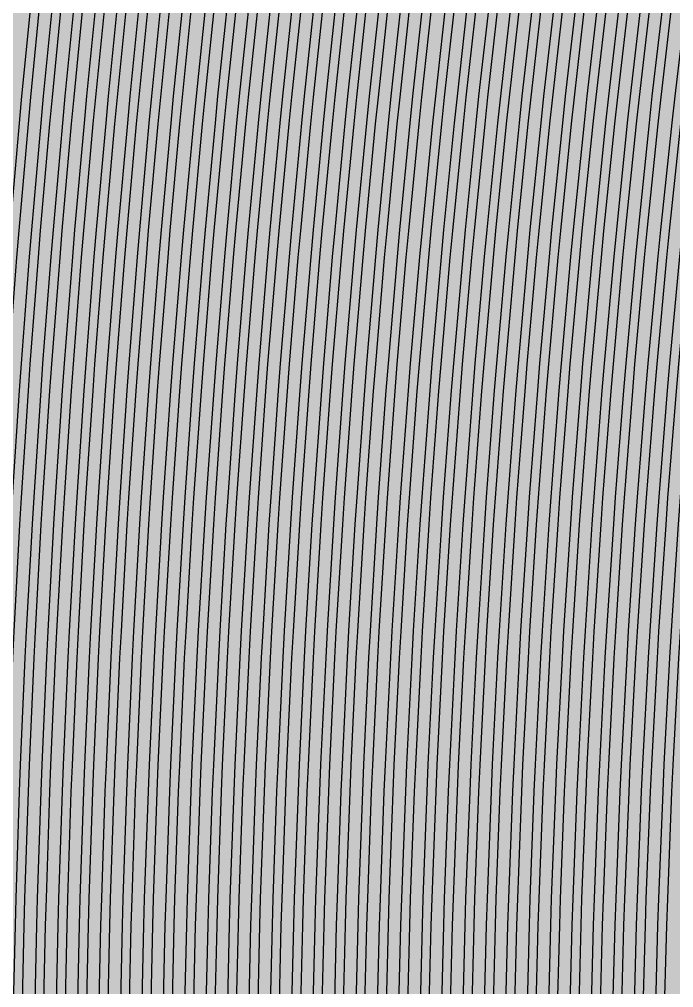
# Model space of a CAD drawing. Header units: metres. Extents: x -7240 to 10960, y -29667 to 1823.
# Drawn here: x 2783.8 to 2936.8, y -17631.3 to -17405 of the extents above; entities that cross this region are included whole.
import ezdxf

# ---------------------------------------------------------------- set-up
doc = ezdxf.new("R2010")
doc.units = ezdxf.units.M
doc.layers.add('Metal1', color=4, linetype='CONTINUOUS')
doc.layers.add('Polyimide', color=7, linetype='CONTINUOUS')

msp = doc.modelspace()

# ---------------------------------------------------------------- hatches: boundary and pattern name
at = {"layer": 'Polyimide'}
msp.add_hatch(color=7, dxfattribs=at).paths.add_polyline_path([(4088.45, -11806.89), (4098.72, -11851.21), (4115.58, -11893.47), (4138.63, -11932.7), (4167.35, -11967.99), (4201.08, -11998.53), (4239.03, -12023.62), (4280.35, -12042.68), (4349.18, -12073.73), (4413.2, -12113.76), (4471.26, -12162.04), (4522.3, -12217.69), (4565.39, -12279.7), (4599.74, -12346.94), (4624.73, -12418.19), (4639.91, -12492.16), (4645, -12567.5), (4639.91, -12642.84), (4624.73, -12716.8), (4599.74, -12788.06), (4565.39, -12855.3), (4522.3, -12917.31), (4471.26, -12972.96), (4413.2, -13021.24), (4349.18, -13061.27), (4280.35, -13092.32), (4239.03, -13111.38), (4201.08, -13136.47), (4167.35, -13167.01), (4138.63, -13202.3), (4115.58, -13241.52), (4098.72, -13283.78), (4088.45, -13328.11), (4085, -13373.48), (4085, -13567.5), (4099.45, -13861.55), (4142.64, -14152.77), (4214.18, -14438.35), (4313.36, -14715.55), (4439.24, -14981.69), (4590.59, -15234.21), (4765.97, -15470.68), (4963.68, -15688.82), (5181.82, -15886.53), (5418.29, -16061.91), (5670.81, -16213.26), (5936.95, -16339.14), (6214.15, -16438.32), (6499.73, -16509.85), (6790.95, -16553.05), (7085, -16567.5), (9960.38, -16567.5), (10038.79, -16571.35), (10116.45, -16582.87), (10192.6, -16601.95), (10266.52, -16628.4), (10337.49, -16661.96), (10404.83, -16702.32), (10467.89, -16749.09), (10526.06, -16801.81), (10578.78, -16859.98), (10625.55, -16923.04), (10665.91, -16990.38), (10699.48, -17061.35), (10725.93, -17135.27), (10745, -17211.43), (10756.52, -17289.08), (10760.38, -17367.5), (10760.38, -21957.3), (10721.61, -22012.91), (10685.97, -22070.59), (10653.58, -22130.14), (10624.53, -22191.39), (10598.92, -22254.16), (10576.82, -22318.25), (10558.3, -22383.46), (10543.41, -22449.6), (10532.21, -22516.46), (10524.72, -22583.84), (10520.97, -22651.53), (10520.97, -22719.32), (10524.72, -22787.01), (10532.21, -22854.38), (10543.41, -22921.24), (10558.3, -22987.38), (10576.82, -23052.6), (10598.92, -23116.68), (10624.53, -23179.45), (10653.58, -23240.71), (10685.97, -23300.26), (10721.61, -23357.93), (10760.38, -23413.54), (10760.38, -28667.5), (10756.52, -28745.91), (10745, -28823.57), (10725.93, -28899.73), (10699.48, -28973.65), (10665.91, -29044.62), (10625.55, -29111.96), (10578.78, -29175.01), (10526.06, -29233.19), (10467.89, -29285.91), (10404.83, -29332.68), (10337.49, -29373.04), (10266.52, -29406.6), (10192.6, -29433.05), (10116.45, -29452.13), (10038.79, -29463.65), (9960.38, -29467.5), (-6239.63, -29467.5), (-6318.04, -29463.65), (-6395.7, -29452.13), (-6471.85, -29433.05), (-6545.77, -29406.6), (-6616.74, -29373.04), (-6684.08, -29332.68), (-6747.14, -29285.91), (-6805.31, -29233.19), (-6858.03, -29175.01), (-6904.8, -29111.96), (-6945.16, -29044.62), (-6978.73, -28973.65), (-7005.18, -28899.73), (-7024.25, -28823.57), (-7035.77, -28745.91), (-7039.63, -28667.5), (-7039.63, -23426.32), (-6999.36, -23370.07), (-6962.33, -23311.63), (-6928.66, -23251.2), (-6898.45, -23188.96), (-6871.81, -23125.12), (-6848.81, -23059.88), (-6829.53, -22993.44), (-6814.04, -22926.02), (-6802.37, -22857.83), (-6794.57, -22789.09), (-6790.67, -22720.02), (-6790.67, -22650.84), (-6794.57, -22581.77), (-6802.37, -22513.03), (-6814.04, -22444.84), (-6829.53, -22377.42), (-6848.81, -22310.98), (-6871.81, -22245.74), (-6898.45, -22181.89), (-6928.66, -22119.66), (-6962.33, -22059.22), (-6999.36, -22000.79), (-7039.63, -21944.54), (-7039.63, -17367.5), (-7035.77, -17289.08), (-7024.25, -17211.43), (-7005.18, -17135.27), (-6978.73, -17061.35), (-6945.16, -16990.38), (-6904.8, -16923.04), (-6858.03, -16859.98), (-6805.31, -16801.81), (-6747.14, -16749.09), (-6684.08, -16702.32), (-6616.74, -16661.96), (-6545.77, -16628.4), (-6471.85, -16601.95), (-6395.7, -16582.87), (-6318.04, -16571.35), (-6239.63, -16567.5), (-3334, -16567.5), (-3039.95, -16553.05), (-2748.73, -16509.85), (-2463.15, -16438.32), (-2185.95, -16339.14), (-1919.81, -16213.26), (-1667.29, -16061.91), (-1430.82, -15886.53), (-1212.68, -15688.82), (-1014.97, -15470.68), (-839.59, -15234.21), (-688.24, -14981.69), (-562.36, -14715.55), (-463.18, -14438.35), (-391.64, -14152.77), (-348.45, -13861.55), (-334, -13567.5), (-334, -13373.48), (-337.45, -13328.11), (-347.72, -13283.78), (-364.58, -13241.52), (-387.63, -13202.3), (-416.35, -13167.01), (-450.08, -13136.47), (-488.03, -13111.38), (-529.35, -13092.32), (-529.35, -13092.32), (-598.18, -13061.27), (-662.2, -13021.24), (-720.26, -12972.96), (-771.3, -12917.31), (-814.39, -12855.3), (-848.74, -12788.06), (-873.73, -12716.8), (-888.91, -12642.84), (-894, -12567.5), (-888.91, -12492.16), (-873.73, -12418.19), (-848.74, -12346.94), (-814.39, -12279.7), (-771.3, -12217.69), (-720.26, -12162.04), (-662.2, -12113.76), (-598.18, -12073.73), (-529.35, -12042.68), (-488.03, -12023.62), (-450.08, -11998.53), (-416.35, -11967.99), (-387.63, -11932.7), (-364.58, -11893.47), (-347.72, -11851.21), (-337.45, -11806.89), (-334, -11761.52), (-334, -11074.31), (-337.45, -11028.94), (-347.72, -10984.62), (-364.58, -10942.36), (-387.63, -10903.13), (-416.35, -10867.84), (-450.08, -10837.3), (-488.03, -10812.21), (-529.35, -10793.16), (-529.35, -10793.16), (-598.18, -10762.1), (-662.2, -10722.07), (-720.26, -10673.8), (-771.3, -10618.15), (-814.39, -10556.13), (-848.74, -10488.89), (-873.73, -10417.64), (-888.91, -10343.67), (-894, -10268.33), (-888.91, -10192.99), (-873.73, -10119.03), (-848.74, -10047.77), (-814.39, -9980.53), (-771.3, -9918.52), (-720.26, -9862.87), (-662.2, -9814.59), (-598.18, -9774.56), (-529.35, -9743.51), (-488.03, -9724.45), (-450.08, -9699.36), (-416.35, -9668.82), (-387.63, -9633.53), (-364.58, -9594.31), (-347.72, -9552.05), (-337.45, -9507.72), (-334, -9462.35), (-334, -8775.14), (-337.45, -8729.78), (-347.72, -8685.45), (-364.58, -8643.19), (-387.63, -8603.96), (-416.35, -8568.68), (-450.08, -8538.14), (-488.03, -8513.05), (-529.35, -8493.99), (-529.35, -8493.99), (-598.18, -8462.94), (-662.2, -8422.91), (-720.26, -8374.63), (-771.3, -8318.98), (-814.39, -8256.97), (-848.74, -8189.73), (-873.73, -8118.47), (-888.91, -8044.5), (-894, -7969.17), (-888.91, -7893.83), (-873.73, -7819.86), (-848.74, -7748.61), (-814.39, -7681.36), (-771.3, -7619.35), (-720.26, -7563.7), (-662.2, -7515.42), (-598.18, -7475.4), (-529.35, -7444.34), (-529.35, -7444.34), (-488.03, -7425.28), (-450.08, -7400.2), (-416.35, -7369.66), (-387.63, -7334.37), (-364.58, -7295.14), (-347.72, -7252.88), (-337.45, -7208.56), (-334, -7163.19), (-334, -6475.98), (-337.45, -6430.61), (-347.72, -6386.29), (-364.58, -6344.02), (-387.63, -6304.8), (-416.35, -6269.51), (-450.08, -6238.97), (-488.03, -6213.88), (-529.35, -6194.82), (-529.35, -6194.82), (-598.18, -6163.77), (-662.2, -6123.74), (-720.26, -6075.46), (-771.3, -6019.81), (-814.39, -5957.8), (-848.74, -5890.56), (-873.73, -5819.31), (-888.91, -5745.34), (-894, -5670), (-888.91, -5594.66), (-873.73, -5520.69), (-848.74, -5449.44), (-814.39, -5382.2), (-771.3, -5320.19), (-720.26, -5264.54), (-662.2, -5216.26), (-598.18, -5176.23), (-529.35, -5145.18), (-529.35, -5145.18), (-488.03, -5126.12), (-450.08, -5101.03), (-416.35, -5070.49), (-387.63, -5035.2), (-364.58, -4995.98), (-347.72, -4953.71), (-337.45, -4909.39), (-334, -4864.02), (-334, 380), (-334, 1522.5), (-289, 1522.5), (-288.78, 1515.63), (-288.1, 1508.79), (-286.98, 1502.02), (-285.42, 1495.32), (-283.43, 1488.75), (-281.01, 1482.32), (-278.17, 1476.06), (-274.93, 1470), (-271.3, 1464.17), (-267.3, 1458.58), (-262.94, 1453.27), (-258.25, 1448.25), (-253.23, 1443.56), (-247.92, 1439.2), (-242.33, 1435.2), (-236.5, 1431.57), (-230.44, 1428.33), (-224.18, 1425.49), (-217.75, 1423.07), (-211.18, 1421.08), (-204.48, 1419.52), (-197.71, 1418.4), (-190.87, 1417.72), (-184, 1417.5), (-177.13, 1417.72), (-170.29, 1418.4), (-163.52, 1419.52), (-156.82, 1421.08), (-150.25, 1423.07), (-143.82, 1425.49), (-137.56, 1428.33), (-131.5, 1431.57), (-125.67, 1435.2), (-120.08, 1439.2), (-114.77, 1443.56), (-109.75, 1448.25), (-105.06, 1453.27), (-100.7, 1458.58), (-96.7, 1464.17), (-93.07, 1470), (-89.83, 1476.06), (-86.99, 1482.32), (-84.57, 1488.75), (-82.58, 1495.32), (-81.02, 1502.02), (-79.9, 1508.79), (-79.22, 1515.63), (-79, 1522.5), (1786, 1522.5), (3835, 1522.5), (3835.21, 1529.04), (3835.86, 1535.55), (3836.92, 1542.01), (3838.41, 1548.38), (3840.31, 1554.64), (3842.61, 1560.77), (3845.31, 1566.73), (3848.4, 1572.5), (3851.85, 1578.06), (3855.66, 1583.38), (3859.82, 1588.43), (3864.29, 1593.21), (3869.07, 1597.68), (3874.12, 1601.84), (3879.44, 1605.65), (3885, 1609.1), (3890.77, 1612.19), (3896.73, 1614.89), (3902.86, 1617.19), (3909.12, 1619.09), (3915.49, 1620.58), (3921.95, 1621.64), (3928.46, 1622.29), (3935, 1622.5), (3941.54, 1622.29), (3948.05, 1621.64), (3954.51, 1620.58), (3960.88, 1619.09), (3967.14, 1617.19), (3973.27, 1614.89), (3979.23, 1612.19), (3985, 1609.1), (3990.56, 1605.65), (3995.88, 1601.84), (4000.93, 1597.68), (4005.71, 1593.21), (4010.18, 1588.43), (4014.34, 1583.38), (4018.15, 1578.06), (4021.6, 1572.5), (4024.69, 1566.73), (4027.39, 1560.77), (4029.69, 1554.64), (4031.59, 1548.38), (4033.08, 1542.01), (4034.14, 1535.55), (4034.79, 1529.04), (4035, 1522.5), (4085, 1522.5), (4085, 380), (4085, 330), (4085, -4864.02), (4088.45, -4909.39), (4098.72, -4953.71), (4115.58, -4995.98), (4138.63, -5035.2), (4167.35, -5070.49), (4201.08, -5101.03), (4239.03, -5126.12), (4280.35, -5145.18), (4280.35, -5145.18), (4349.18, -5176.23), (4413.2, -5216.26), (4471.26, -5264.54), (4522.3, -5320.19), (4565.39, -5382.2), (4599.74, -5449.44), (4624.73, -5520.69), (4639.91, -5594.66), (4645, -5670), (4639.91, -5745.34), (4624.73, -5819.31), (4599.74, -5890.56), (4565.39, -5957.8), (4522.3, -6019.81), (4471.26, -6075.46), (4413.2, -6123.74), (4349.18, -6163.77), (4280.35, -6194.82), (4239.03, -6213.88), (4201.08, -6238.97), (4167.35, -6269.51), (4138.63, -6304.8), (4115.58, -6344.02), (4098.72, -6386.29), (4088.45, -6430.61), (4085, -6475.98), (4085, -11761.52), (4088.45, -11806.89)])

# ---------------------------------------------------------------- linework, layer by layer
at = {"layer": 'Metal1'}
for points in [[(2771.88, -18191.69), (2771.88, -17704.18), (2771.94, -17679.19), (2771.98, -17672.93), (2772.25, -17647.94), (2772.35, -17641.68), (2772.89, -17616.69), (2773.06, -17610.43), (2773.87, -17585.44), (2774.11, -17579.18), (2775.19, -17554.19), (2775.49, -17547.93), (2776.85, -17522.94), (2777.22, -17516.68), (2778.84, -17491.69), (2779.29, -17485.42), (2781.18, -17460.44), (2781.69, -17454.17), (2783.86, -17429.19), (2784.44, -17422.92), (2786.89, -17397.94)], [(2788.88, -17398.14), (2786.43, -17423.11), (2785.86, -17429.36), (2783.69, -17454.34), (2783.18, -17460.59), (2781.28, -17485.57), (2780.84, -17491.82), (2779.22, -17516.8), (2778.84, -17523.05), (2777.49, -17548.03), (2777.19, -17554.28), (2776.1, -17579.26), (2775.87, -17585.51), (2775.06, -17610.49), (2774.89, -17616.74), (2774.35, -17641.72), (2774.25, -17647.96), (2773.98, -17672.95), (2773.94, -17679.19), (2773.88, -17704.18), (2773.88, -18191.69)], [(2776.88, -18191.69), (2776.88, -17704.18), (2776.94, -17679.19), (2776.98, -17672.93), (2777.25, -17647.94), (2777.35, -17641.68), (2777.89, -17616.69), (2778.06, -17610.43), (2778.88, -17585.44), (2779.12, -17579.18), (2780.2, -17554.19), (2780.51, -17547.93), (2781.87, -17522.94), (2782.25, -17516.68), (2783.88, -17491.69), (2784.32, -17485.42), (2786.23, -17460.44), (2786.74, -17454.17), (2788.92, -17429.19), (2789.5, -17422.92), (2791.96, -17397.93)], [(2793.95, -17398.14), (2791.49, -17423.11), (2790.91, -17429.36), (2788.73, -17454.34), (2788.22, -17460.59), (2786.32, -17485.57), (2785.87, -17491.82), (2784.24, -17516.8), (2783.87, -17523.05), (2782.51, -17548.03), (2782.2, -17554.28), (2781.12, -17579.26), (2780.88, -17585.51), (2780.06, -17610.49), (2779.89, -17616.74), (2779.35, -17641.72), (2779.25, -17647.96), (2778.98, -17672.95), (2778.94, -17679.19), (2778.88, -17704.18), (2778.88, -18191.69)], [(2781.87, -18191.69), (2781.87, -17704.18), (2781.94, -17679.19), (2781.98, -17672.93), (2782.25, -17647.94), (2782.35, -17641.68), (2782.9, -17616.69), (2783.07, -17610.43), (2783.89, -17585.44), (2784.13, -17579.18), (2785.22, -17554.19), (2785.53, -17547.93), (2786.89, -17522.94), (2787.27, -17516.67), (2788.91, -17491.69), (2789.36, -17485.42), (2791.27, -17460.44), (2791.79, -17454.17), (2793.98, -17429.18), (2794.57, -17422.92), (2797.03, -17397.93)], [(2799.02, -17398.14), (2796.56, -17423.11), (2795.97, -17429.37), (2793.78, -17454.34), (2793.27, -17460.59), (2791.35, -17485.57), (2790.91, -17491.82), (2789.27, -17516.8), (2788.89, -17523.05), (2787.53, -17548.03), (2787.22, -17554.28), (2786.13, -17579.26), (2785.89, -17585.51), (2785.07, -17610.49), (2784.9, -17616.74), (2784.35, -17641.72), (2784.25, -17647.96), (2783.98, -17672.95), (2783.94, -17679.19), (2783.87, -17704.18), (2783.87, -18191.69)], [(2786.87, -18191.69), (2786.87, -17704.18), (2786.94, -17679.19), (2786.98, -17672.93), (2787.25, -17647.94), (2787.36, -17641.68), (2787.9, -17616.69), (2788.08, -17610.43), (2788.9, -17585.44), (2789.14, -17579.18), (2790.24, -17554.19), (2790.55, -17547.93), (2791.92, -17522.94), (2792.3, -17516.67), (2793.95, -17491.69), (2794.39, -17485.42), (2796.32, -17460.43), (2796.84, -17454.17), (2799.04, -17429.18), (2799.63, -17422.92), (2802.11, -17397.93)], [(2804.1, -17398.14), (2801.62, -17423.11), (2801.03, -17429.37), (2798.83, -17454.34), (2798.31, -17460.59), (2796.39, -17485.57), (2795.94, -17491.82), (2794.29, -17516.8), (2793.92, -17523.05), (2792.54, -17548.03), (2792.23, -17554.28), (2791.14, -17579.26), (2790.9, -17585.51), (2790.08, -17610.49), (2789.9, -17616.74), (2789.36, -17641.72), (2789.25, -17647.96), (2788.98, -17672.95), (2788.94, -17679.19), (2788.87, -17704.18), (2788.87, -18191.69)], [(2791.88, -18191.69), (2791.88, -17704.18), (2791.94, -17679.19), (2791.98, -17672.93), (2792.25, -17647.94), (2792.36, -17641.68), (2792.91, -17616.69), (2793.08, -17610.43), (2793.91, -17585.44), (2794.15, -17579.18), (2795.25, -17554.19), (2795.56, -17547.93), (2796.94, -17522.94), (2797.32, -17516.67), (2798.98, -17491.69), (2799.43, -17485.42), (2801.36, -17460.43), (2801.88, -17454.17), (2804.1, -17429.18), (2804.69, -17422.92), (2807.18, -17397.93)], [(2809.17, -17398.14), (2806.68, -17423.11), (2806.09, -17429.37), (2803.88, -17454.34), (2803.36, -17460.59), (2801.42, -17485.57), (2800.98, -17491.82), (2799.32, -17516.8), (2798.94, -17523.05), (2797.56, -17548.03), (2797.25, -17554.28), (2796.15, -17579.26), (2795.91, -17585.51), (2795.08, -17610.49), (2794.91, -17616.74), (2794.36, -17641.72), (2794.25, -17647.96), (2793.98, -17672.95), (2793.94, -17679.19), (2793.88, -17704.18), (2793.88, -18191.69)], [(2796.88, -18191.69), (2796.88, -17704.18), (2796.94, -17679.19), (2796.98, -17672.93), (2797.26, -17647.94), (2797.36, -17641.68), (2797.91, -17616.69), (2798.09, -17610.43), (2798.92, -17585.44), (2799.16, -17579.18), (2800.27, -17554.19), (2800.58, -17547.93), (2801.97, -17522.94), (2802.35, -17516.67), (2804.01, -17491.68), (2804.47, -17485.42), (2806.41, -17460.43), (2806.93, -17454.17), (2809.16, -17429.18), (2809.75, -17422.92), (2812.25, -17397.93)], [(2814.24, -17398.14), (2811.74, -17423.11), (2811.15, -17429.37), (2808.93, -17454.34), (2808.4, -17460.6), (2806.46, -17485.57), (2806.01, -17491.82), (2804.35, -17516.8), (2803.96, -17523.05), (2802.58, -17548.03), (2802.27, -17554.28), (2801.16, -17579.26), (2800.92, -17585.51), (2800.09, -17610.49), (2799.91, -17616.74), (2799.36, -17641.72), (2799.26, -17647.96), (2798.98, -17672.95), (2798.94, -17679.19), (2798.88, -17704.18), (2798.88, -18191.69)], [(2801.88, -18191.69), (2801.88, -17704.18), (2801.94, -17679.19), (2801.98, -17672.93), (2802.26, -17647.94), (2802.36, -17641.68), (2802.92, -17616.69), (2803.09, -17610.43), (2803.93, -17585.44), (2804.17, -17579.18), (2805.29, -17554.19), (2805.6, -17547.93), (2806.99, -17522.94), (2807.38, -17516.67), (2809.05, -17491.68), (2809.5, -17485.42), (2811.46, -17460.43), (2811.98, -17454.17), (2814.22, -17429.18), (2814.81, -17422.92), (2817.33, -17397.93)], [(2819.32, -17398.14), (2816.8, -17423.11), (2816.21, -17429.37), (2813.97, -17454.34), (2813.45, -17460.6), (2811.5, -17485.57), (2811.04, -17491.82), (2809.37, -17516.8), (2808.99, -17523.05), (2807.6, -17548.03), (2807.28, -17554.28), (2806.17, -17579.26), (2805.93, -17585.51), (2805.09, -17610.49), (2804.92, -17616.74), (2804.36, -17641.72), (2804.26, -17647.96), (2803.98, -17672.95), (2803.94, -17679.19), (2803.88, -17704.18), (2803.88, -18191.69)], [(2806.88, -18191.69), (2806.88, -17704.18), (2806.95, -17679.19), (2806.98, -17672.93), (2807.26, -17647.94), (2807.37, -17641.68), (2807.93, -17616.69), (2808.1, -17610.43), (2808.94, -17585.44), (2809.19, -17579.18), (2810.31, -17554.19), (2810.62, -17547.93), (2812.03, -17522.93), (2812.41, -17516.67), (2814.1, -17491.68), (2814.55, -17485.42), (2816.52, -17460.43), (2817.05, -17454.17), (2819.3, -17429.18), (2819.9, -17422.92), (2822.43, -17397.93)], [(2824.42, -17398.14), (2821.89, -17423.11), (2821.29, -17429.37), (2819.04, -17454.34), (2818.51, -17460.6), (2816.55, -17485.57), (2816.09, -17491.82), (2814.41, -17516.8), (2814.02, -17523.05), (2812.62, -17548.03), (2812.31, -17554.28), (2811.19, -17579.26), (2810.94, -17585.51), (2810.1, -17610.49), (2809.93, -17616.74), (2809.37, -17641.72), (2809.26, -17647.96), (2808.98, -17672.95), (2808.95, -17679.19), (2808.88, -17704.18), (2808.88, -18191.69)], [(2811.88, -18191.69), (2811.88, -17704.18), (2811.95, -17679.19), (2811.98, -17672.93), (2812.27, -17647.94), (2812.38, -17641.68), (2812.95, -17616.69), (2813.13, -17610.43), (2813.99, -17585.44), (2814.24, -17579.18), (2815.39, -17554.18), (2815.71, -17547.92), (2817.15, -17522.93), (2817.55, -17516.67), (2819.27, -17491.68), (2819.74, -17485.42), (2821.75, -17460.43), (2822.29, -17454.17), (2824.6, -17429.18), (2825.21, -17422.91), (2827.8, -17397.93)], [(2829.79, -17398.14), (2827.2, -17423.12), (2826.59, -17429.37), (2824.28, -17454.34), (2823.74, -17460.6), (2821.73, -17485.57), (2821.26, -17491.83), (2819.54, -17516.8), (2819.15, -17523.05), (2817.71, -17548.03), (2817.39, -17554.28), (2816.24, -17579.26), (2815.99, -17585.51), (2815.13, -17610.49), (2814.95, -17616.74), (2814.38, -17641.72), (2814.27, -17647.97), (2813.98, -17672.95), (2813.95, -17679.19), (2813.88, -17704.18), (2813.88, -18191.69)], [(2816.88, -18191.69), (2816.88, -17704.18), (2816.95, -17679.19), (2816.98, -17672.93), (2817.27, -17647.94), (2817.38, -17641.68), (2817.96, -17616.69), (2818.14, -17610.43), (2819, -17585.44), (2819.25, -17579.18), (2820.41, -17554.18), (2820.73, -17547.92), (2822.17, -17522.93), (2822.57, -17516.67), (2824.3, -17491.68), (2824.77, -17485.42), (2826.8, -17460.43), (2827.34, -17454.17), (2829.65, -17429.18), (2830.27, -17422.91), (2832.88, -17397.93)], [(2834.87, -17398.14), (2832.26, -17423.12), (2831.65, -17429.37), (2829.33, -17454.35), (2828.79, -17460.6), (2826.77, -17485.57), (2826.3, -17491.83), (2824.57, -17516.8), (2824.17, -17523.05), (2822.73, -17548.03), (2822.4, -17554.28), (2821.25, -17579.26), (2821, -17585.51), (2820.14, -17610.49), (2819.96, -17616.74), (2819.38, -17641.72), (2819.27, -17647.97), (2818.98, -17672.95), (2818.95, -17679.19), (2818.88, -17704.18), (2818.88, -18191.69)], [(2821.88, -18191.69), (2821.88, -17704.18), (2821.95, -17679.19), (2821.98, -17672.93), (2822.27, -17647.94), (2822.38, -17641.68), (2822.96, -17616.69), (2823.14, -17610.43), (2824.01, -17585.43), (2824.26, -17579.18), (2825.42, -17554.18), (2825.75, -17547.92), (2827.2, -17522.93), (2827.6, -17516.67), (2829.34, -17491.68), (2829.81, -17485.42), (2831.84, -17460.43), (2832.39, -17454.17), (2834.71, -17429.18), (2835.33, -17422.91), (2837.95, -17397.93)], [(2839.94, -17398.14), (2837.32, -17423.12), (2836.7, -17429.37), (2834.38, -17454.35), (2833.83, -17460.6), (2831.8, -17485.57), (2831.33, -17491.83), (2829.59, -17516.8), (2829.19, -17523.05), (2827.75, -17548.03), (2827.42, -17554.28), (2826.26, -17579.26), (2826.01, -17585.51), (2825.14, -17610.49), (2824.96, -17616.74), (2824.38, -17641.72), (2824.27, -17647.97), (2823.98, -17672.95), (2823.95, -17679.19), (2823.88, -17704.18), (2823.88, -18191.69)], [(2826.87, -18191.69), (2826.87, -17704.18), (2826.95, -17679.19), (2826.98, -17672.93), (2827.28, -17647.94), (2827.38, -17641.68), (2827.97, -17616.69), (2828.15, -17610.43), (2829.02, -17585.43), (2829.28, -17579.18), (2830.44, -17554.18), (2830.77, -17547.92), (2832.22, -17522.93), (2832.62, -17516.67), (2834.37, -17491.68), (2834.85, -17485.42), (2836.89, -17460.43), (2837.44, -17454.17), (2839.77, -17429.18), (2840.39, -17422.91), (2843.02, -17397.93)], [(2845.01, -17398.15), (2842.38, -17423.12), (2841.76, -17429.37), (2839.43, -17454.35), (2838.88, -17460.6), (2836.84, -17485.58), (2836.37, -17491.83), (2834.62, -17516.8), (2834.22, -17523.06), (2832.76, -17548.03), (2832.44, -17554.28), (2831.27, -17579.26), (2831.02, -17585.51), (2830.15, -17610.49), (2829.97, -17616.74), (2829.38, -17641.72), (2829.28, -17647.97), (2828.98, -17672.95), (2828.95, -17679.19), (2828.87, -17704.18), (2828.87, -18191.69)], [(2831.88, -18191.69), (2831.88, -17704.18), (2831.95, -17679.19), (2831.98, -17672.93), (2832.28, -17647.94), (2832.39, -17641.68), (2832.97, -17616.69), (2833.15, -17610.43), (2834.03, -17585.43), (2834.29, -17579.18), (2835.46, -17554.18), (2835.78, -17547.92), (2837.25, -17522.93), (2837.65, -17516.67), (2839.41, -17491.68), (2839.88, -17485.42), (2841.93, -17460.43), (2842.48, -17454.17), (2844.83, -17429.18), (2845.46, -17422.91), (2848.1, -17397.93)], [(2850.09, -17398.15), (2847.44, -17423.12), (2846.82, -17429.37), (2844.48, -17454.35), (2843.93, -17460.6), (2841.88, -17485.58), (2841.4, -17491.83), (2839.65, -17516.8), (2839.24, -17523.06), (2837.78, -17548.03), (2837.45, -17554.28), (2836.28, -17579.26), (2836.03, -17585.51), (2835.15, -17610.49), (2834.97, -17616.74), (2834.39, -17641.72), (2834.28, -17647.97), (2833.98, -17672.95), (2833.95, -17679.19), (2833.88, -17704.18), (2833.88, -18191.69)], [(2836.88, -18191.69), (2836.88, -17704.18), (2836.95, -17679.19), (2836.99, -17672.93), (2837.28, -17647.94), (2837.39, -17641.68), (2837.98, -17616.69), (2838.16, -17610.43), (2839.04, -17585.43), (2839.3, -17579.18), (2840.47, -17554.18), (2840.8, -17547.92), (2842.27, -17522.93), (2842.68, -17516.67), (2844.44, -17491.68), (2844.92, -17485.42), (2846.98, -17460.43), (2847.53, -17454.16), (2849.89, -17429.18), (2850.52, -17422.91), (2853.17, -17397.93)], [(2855.16, -17398.15), (2852.51, -17423.12), (2851.88, -17429.37), (2849.52, -17454.35), (2848.97, -17460.6), (2846.91, -17485.58), (2846.43, -17491.83), (2844.67, -17516.81), (2844.27, -17523.06), (2842.8, -17548.03), (2842.47, -17554.28), (2841.3, -17579.26), (2841.04, -17585.51), (2840.16, -17610.49), (2839.98, -17616.74), (2839.39, -17641.72), (2839.28, -17647.97), (2838.99, -17672.95), (2838.95, -17679.19), (2838.88, -17704.18), (2838.88, -18191.69)], [(2841.88, -18191.69), (2841.88, -17704.18), (2841.95, -17679.19), (2841.99, -17672.93), (2842.28, -17647.94), (2842.39, -17641.68), (2842.98, -17616.69), (2843.17, -17610.43), (2844.05, -17585.43), (2844.31, -17579.18), (2845.49, -17554.18), (2845.82, -17547.92), (2847.3, -17522.93), (2847.7, -17516.67), (2849.47, -17491.68), (2849.95, -17485.42), (2852.02, -17460.43), (2852.58, -17454.16), (2854.95, -17429.18), (2855.58, -17422.91), (2858.24, -17397.93)], [(2860.23, -17398.15), (2857.57, -17423.12), (2856.94, -17429.37), (2854.57, -17454.35), (2854.02, -17460.6), (2851.95, -17485.58), (2851.47, -17491.83), (2849.7, -17516.81), (2849.29, -17523.06), (2847.82, -17548.03), (2847.49, -17554.28), (2846.31, -17579.26), (2846.05, -17585.51), (2845.16, -17610.49), (2844.98, -17616.74), (2844.39, -17641.72), (2844.28, -17647.97), (2843.99, -17672.95), (2843.95, -17679.19), (2843.88, -17704.18), (2843.88, -18191.69)], [(2846.88, -18191.69), (2846.88, -17704.18), (2846.95, -17679.19), (2846.99, -17672.93), (2847.28, -17647.94), (2847.39, -17641.68), (2847.99, -17616.69), (2848.17, -17610.43), (2849.06, -17585.43), (2849.32, -17579.18), (2850.5, -17554.18), (2850.84, -17547.92), (2852.32, -17522.93), (2852.73, -17516.67), (2854.51, -17491.68), (2854.99, -17485.42), (2857.07, -17460.43), (2857.63, -17454.16), (2860.01, -17429.18), (2860.64, -17422.91), (2863.32, -17397.93)], [(2865.31, -17398.15), (2862.63, -17423.12), (2862, -17429.37), (2859.62, -17454.35), (2859.06, -17460.6), (2856.98, -17485.58), (2856.5, -17491.83), (2854.72, -17516.81), (2854.32, -17523.06), (2852.83, -17548.03), (2852.5, -17554.28), (2851.32, -17579.26), (2851.06, -17585.51), (2850.17, -17610.49), (2849.99, -17616.74), (2849.39, -17641.72), (2849.28, -17647.97), (2848.99, -17672.95), (2848.95, -17679.19), (2848.88, -17704.18), (2848.88, -18191.69)], [(2851.88, -18191.69), (2851.88, -17704.18), (2851.95, -17679.19), (2851.99, -17672.93), (2852.28, -17647.94), (2852.4, -17641.68), (2852.99, -17616.69), (2853.18, -17610.43), (2854.07, -17585.43), (2854.33, -17579.17), (2855.52, -17554.18), (2855.86, -17547.92), (2857.34, -17522.93), (2857.75, -17516.67), (2859.54, -17491.68), (2860.03, -17485.42), (2862.11, -17460.43), (2862.68, -17454.16), (2865.06, -17429.18), (2865.7, -17422.91), (2868.39, -17397.93)], [(2870.38, -17398.15), (2867.69, -17423.12), (2867.05, -17429.38), (2864.67, -17454.35), (2864.11, -17460.6), (2862.02, -17485.58), (2861.54, -17491.83), (2859.75, -17516.81), (2859.34, -17523.06), (2857.85, -17548.03), (2857.52, -17554.28), (2856.33, -17579.26), (2856.07, -17585.51), (2855.18, -17610.49), (2854.99, -17616.74), (2854.4, -17641.72), (2854.28, -17647.97), (2853.99, -17672.95), (2853.95, -17679.19), (2853.88, -17704.18), (2853.88, -18191.69)], [(2856.88, -18191.69), (2856.88, -17704.18), (2856.95, -17679.19), (2856.99, -17672.93), (2857.29, -17647.94), (2857.4, -17641.68), (2858, -17616.69), (2858.18, -17610.43), (2859.08, -17585.43), (2859.34, -17579.17), (2860.54, -17554.18), (2860.87, -17547.92), (2862.37, -17522.93), (2862.78, -17516.67), (2864.58, -17491.68), (2865.06, -17485.42), (2867.16, -17460.43), (2867.72, -17454.16), (2870.12, -17429.18), (2870.76, -17422.91), (2873.46, -17397.93)], [(2875.45, -17398.15), (2872.75, -17423.12), (2872.11, -17429.38), (2869.72, -17454.35), (2869.15, -17460.6), (2867.06, -17485.58), (2866.57, -17491.83), (2864.78, -17516.81), (2864.36, -17523.06), (2862.87, -17548.04), (2862.53, -17554.28), (2861.34, -17579.26), (2861.08, -17585.51), (2860.18, -17610.49), (2860, -17616.74), (2859.4, -17641.72), (2859.29, -17647.97), (2858.99, -17672.95), (2858.95, -17679.19), (2858.88, -17704.18), (2858.88, -18191.69)], [(2861.88, -18191.69), (2861.88, -17704.18), (2861.95, -17679.19), (2861.99, -17672.93), (2862.29, -17647.94), (2862.4, -17641.68), (2863, -17616.69), (2863.19, -17610.43), (2864.09, -17585.43), (2864.36, -17579.17), (2865.56, -17554.18), (2865.9, -17547.92), (2867.4, -17522.93), (2867.82, -17516.67), (2869.62, -17491.68), (2870.11, -17485.42), (2872.22, -17460.43), (2872.79, -17454.16), (2875.2, -17429.18), (2875.85, -17422.91), (2878.57, -17397.93)], [(2880.55, -17398.15), (2877.84, -17423.12), (2877.19, -17429.38), (2874.78, -17454.35), (2874.21, -17460.6), (2872.11, -17485.58), (2871.62, -17491.83), (2869.81, -17516.81), (2869.4, -17523.06), (2867.89, -17548.04), (2867.56, -17554.28), (2866.35, -17579.26), (2866.09, -17585.51), (2865.19, -17610.49), (2865, -17616.74), (2864.4, -17641.72), (2864.29, -17647.97), (2863.99, -17672.95), (2863.95, -17679.19), (2863.88, -17704.18), (2863.88, -18191.69)], [(2866.87, -18191.69), (2866.87, -17704.18), (2866.95, -17679.19), (2866.99, -17672.93), (2867.3, -17647.94), (2867.41, -17641.68), (2868.03, -17616.68), (2868.22, -17610.43), (2869.14, -17585.43), (2869.41, -17579.17), (2870.64, -17554.18), (2870.99, -17547.92), (2872.53, -17522.93), (2872.95, -17516.67), (2874.8, -17491.68), (2875.3, -17485.41), (2877.46, -17460.43), (2878.04, -17454.16), (2880.5, -17429.18), (2881.16, -17422.91), (2883.94, -17397.93)], [(2885.93, -17398.15), (2883.15, -17423.12), (2882.49, -17429.38), (2880.03, -17454.35), (2879.45, -17460.61), (2877.29, -17485.58), (2876.79, -17491.83), (2874.95, -17516.81), (2874.52, -17523.06), (2872.98, -17548.04), (2872.64, -17554.29), (2871.41, -17579.27), (2871.14, -17585.51), (2870.22, -17610.49), (2870.03, -17616.74), (2869.41, -17641.72), (2869.3, -17647.97), (2868.99, -17672.95), (2868.95, -17679.2), (2868.87, -17704.18), (2868.87, -18191.69)], [(2871.87, -18191.69), (2871.87, -17704.18), (2871.95, -17679.19), (2871.99, -17672.93), (2872.3, -17647.94), (2872.42, -17641.68), (2873.03, -17616.68), (2873.23, -17610.43), (2874.15, -17585.43), (2874.42, -17579.17), (2875.66, -17554.18), (2876.01, -17547.92), (2877.55, -17522.93), (2877.98, -17516.67), (2879.83, -17491.68), (2880.34, -17485.41), (2882.5, -17460.43), (2883.08, -17454.16), (2885.56, -17429.18), (2886.22, -17422.91), (2889.01, -17397.93)], [(2891, -17398.15), (2888.21, -17423.12), (2887.55, -17429.38), (2885.07, -17454.35), (2884.49, -17460.61), (2882.33, -17485.58), (2881.83, -17491.83), (2879.97, -17516.81), (2879.55, -17523.06), (2878, -17548.04), (2877.65, -17554.29), (2876.42, -17579.27), (2876.15, -17585.51), (2875.23, -17610.49), (2875.03, -17616.74), (2874.42, -17641.72), (2874.3, -17647.97), (2873.99, -17672.95), (2873.95, -17679.2), (2873.87, -17704.18), (2873.87, -18191.69)], [(2876.88, -18191.69), (2876.88, -17704.18), (2876.95, -17679.19), (2876.99, -17672.93), (2877.3, -17647.94), (2877.42, -17641.68), (2878.04, -17616.68), (2878.23, -17610.43), (2879.16, -17585.43), (2879.43, -17579.17), (2880.67, -17554.18), (2881.02, -17547.92), (2882.57, -17522.93), (2883, -17516.67), (2884.86, -17491.68), (2885.37, -17485.41), (2887.55, -17460.43), (2888.13, -17454.16), (2890.62, -17429.18), (2891.28, -17422.91), (2894.09, -17397.92)], [(2896.07, -17398.15), (2893.27, -17423.12), (2892.61, -17429.38), (2890.12, -17454.35), (2889.54, -17460.61), (2887.36, -17485.58), (2886.86, -17491.83), (2885, -17516.81), (2884.57, -17523.06), (2883.02, -17548.04), (2882.67, -17554.29), (2881.43, -17579.27), (2881.16, -17585.51), (2880.23, -17610.49), (2880.04, -17616.74), (2879.42, -17641.72), (2879.3, -17647.97), (2878.99, -17672.95), (2878.95, -17679.2), (2878.88, -17704.18), (2878.88, -18191.69)], [(2881.88, -18191.69), (2881.88, -17704.18), (2881.95, -17679.19), (2881.99, -17672.93), (2882.3, -17647.94), (2882.42, -17641.68), (2883.04, -17616.68), (2883.24, -17610.43), (2884.17, -17585.43), (2884.44, -17579.17), (2885.69, -17554.18), (2886.04, -17547.92), (2887.6, -17522.93), (2888.03, -17516.67), (2889.9, -17491.68), (2890.41, -17485.41), (2892.59, -17460.43), (2893.18, -17454.16), (2895.68, -17429.18), (2896.35, -17422.91), (2899.16, -17397.92)], [(2901.15, -17398.15), (2898.33, -17423.12), (2897.67, -17429.38), (2895.17, -17454.35), (2894.58, -17460.61), (2892.4, -17485.58), (2891.89, -17491.83), (2890.02, -17516.81), (2889.59, -17523.06), (2888.04, -17548.04), (2887.69, -17554.29), (2886.44, -17579.27), (2886.17, -17585.51), (2885.24, -17610.49), (2885.04, -17616.74), (2884.42, -17641.72), (2884.3, -17647.97), (2883.99, -17672.95), (2883.95, -17679.2), (2883.88, -17704.18), (2883.88, -18191.69)], [(2886.88, -18191.69), (2886.88, -17704.18), (2886.95, -17679.19), (2886.99, -17672.93), (2887.31, -17647.94), (2887.42, -17641.68), (2888.05, -17616.68), (2888.24, -17610.43), (2889.18, -17585.43), (2889.46, -17579.17), (2890.71, -17554.18), (2891.06, -17547.92), (2892.62, -17522.93), (2893.05, -17516.67), (2894.93, -17491.68), (2895.44, -17485.41), (2897.64, -17460.43), (2898.23, -17454.16), (2900.74, -17429.18), (2901.41, -17422.91), (2904.23, -17397.92)], [(2906.22, -17398.16), (2903.39, -17423.12), (2902.73, -17429.38), (2900.22, -17454.35), (2899.63, -17460.61), (2897.44, -17485.58), (2896.93, -17491.83), (2895.05, -17516.81), (2894.62, -17523.06), (2893.06, -17548.04), (2892.7, -17554.29), (2891.45, -17579.27), (2891.18, -17585.51), (2890.24, -17610.49), (2890.05, -17616.74), (2889.42, -17641.72), (2889.31, -17647.97), (2888.99, -17672.95), (2888.95, -17679.2), (2888.88, -17704.18), (2888.88, -18191.69)], [(2891.88, -18191.69), (2891.88, -17704.18), (2891.95, -17679.19), (2891.99, -17672.93), (2892.31, -17647.94), (2892.43, -17641.68), (2893.05, -17616.68), (2893.25, -17610.43), (2894.19, -17585.43), (2894.47, -17579.17), (2895.72, -17554.18), (2896.08, -17547.92), (2897.65, -17522.93), (2898.08, -17516.67), (2899.97, -17491.68), (2900.48, -17485.41), (2902.68, -17460.43), (2903.28, -17454.16), (2905.8, -17429.18), (2906.47, -17422.91), (2909.31, -17397.92)], [(2911.29, -17398.16), (2908.46, -17423.12), (2907.79, -17429.38), (2905.27, -17454.35), (2904.67, -17460.61), (2902.47, -17485.58), (2901.96, -17491.84), (2900.08, -17516.81), (2899.64, -17523.06), (2898.07, -17548.04), (2897.72, -17554.29), (2896.46, -17579.27), (2896.19, -17585.51), (2895.25, -17610.49), (2895.05, -17616.74), (2894.42, -17641.72), (2894.31, -17647.97), (2893.99, -17672.95), (2893.95, -17679.2), (2893.88, -17704.18), (2893.88, -18191.69)], [(2896.88, -18191.69), (2896.88, -17704.18), (2896.95, -17679.19), (2896.99, -17672.93), (2897.31, -17647.94), (2897.43, -17641.68), (2898.06, -17616.68), (2898.26, -17610.43), (2899.2, -17585.43), (2899.48, -17579.17), (2900.74, -17554.18), (2901.09, -17547.92), (2902.67, -17522.93), (2903.11, -17516.67), (2905, -17491.68), (2905.52, -17485.41), (2907.73, -17460.43), (2908.32, -17454.16), (2910.85, -17429.18), (2911.53, -17422.9), (2914.38, -17397.92)], [(2916.37, -17398.16), (2913.52, -17423.13), (2912.84, -17429.38), (2910.31, -17454.35), (2909.72, -17460.61), (2907.51, -17485.58), (2906.99, -17491.84), (2905.1, -17516.81), (2904.67, -17523.06), (2903.09, -17548.04), (2902.74, -17554.29), (2901.47, -17579.27), (2901.2, -17585.51), (2900.25, -17610.49), (2900.06, -17616.74), (2899.43, -17641.72), (2899.31, -17647.97), (2898.99, -17672.95), (2898.95, -17679.2), (2898.88, -17704.18), (2898.88, -18191.69)], [(2901.88, -18191.69), (2901.88, -17704.18), (2901.95, -17679.19), (2901.99, -17672.93), (2902.31, -17647.94), (2902.43, -17641.68), (2903.06, -17616.68), (2903.26, -17610.43), (2904.21, -17585.43), (2904.49, -17579.17), (2905.75, -17554.18), (2906.11, -17547.92), (2907.7, -17522.93), (2908.13, -17516.66), (2910.04, -17491.68), (2910.55, -17485.41), (2912.77, -17460.43), (2913.37, -17454.16), (2915.91, -17429.17), (2916.59, -17422.9), (2919.45, -17397.92)], [(2921.44, -17398.16), (2918.58, -17423.13), (2917.9, -17429.38), (2915.36, -17454.35), (2914.77, -17460.61), (2912.54, -17485.58), (2912.03, -17491.84), (2910.13, -17516.81), (2909.69, -17523.06), (2908.11, -17548.04), (2907.75, -17554.29), (2906.49, -17579.27), (2906.21, -17585.51), (2905.26, -17610.5), (2905.06, -17616.74), (2904.43, -17641.72), (2904.31, -17647.97), (2903.99, -17672.95), (2903.95, -17679.2), (2903.88, -17704.18), (2903.88, -18191.69)], [(2906.87, -18191.69), (2906.87, -17704.18), (2906.95, -17679.19), (2906.99, -17672.93), (2907.31, -17647.94), (2907.43, -17641.68), (2908.07, -17616.68), (2908.27, -17610.43), (2909.22, -17585.43), (2909.5, -17579.17), (2910.77, -17554.18), (2911.13, -17547.92), (2912.72, -17522.93), (2913.16, -17516.66), (2915.07, -17491.68), (2915.59, -17485.41), (2917.82, -17460.43), (2918.42, -17454.16), (2920.97, -17429.17), (2921.65, -17422.9), (2924.53, -17397.92)], [(2926.51, -17398.16), (2923.64, -17423.13), (2922.96, -17429.38), (2920.41, -17454.35), (2919.81, -17460.61), (2917.58, -17485.58), (2917.06, -17491.84), (2915.15, -17516.81), (2914.72, -17523.06), (2913.13, -17548.04), (2912.77, -17554.29), (2911.5, -17579.27), (2911.22, -17585.51), (2910.27, -17610.5), (2910.07, -17616.74), (2909.43, -17641.72), (2909.31, -17647.97), (2908.99, -17672.95), (2908.95, -17679.2), (2908.87, -17704.18), (2908.87, -18191.69)], [(2911.87, -18191.69), (2911.87, -17704.18), (2911.96, -17679.19), (2912, -17672.93), (2912.31, -17647.94), (2912.43, -17641.68), (2913.07, -17616.68), (2913.27, -17610.43), (2914.23, -17585.43), (2914.51, -17579.17), (2915.79, -17554.18), (2916.15, -17547.92), (2917.74, -17522.93), (2918.19, -17516.66), (2920.1, -17491.68), (2920.62, -17485.41), (2922.86, -17460.43), (2923.47, -17454.16), (2926.03, -17429.17), (2926.71, -17422.9), (2929.6, -17397.92)], [(2931.59, -17398.16), (2928.7, -17423.13), (2928.02, -17429.38), (2925.46, -17454.35), (2924.86, -17460.61), (2922.62, -17485.58), (2922.1, -17491.84), (2920.18, -17516.81), (2919.74, -17523.06), (2918.14, -17548.04), (2917.78, -17554.29), (2916.51, -17579.27), (2916.23, -17585.52), (2915.27, -17610.5), (2915.07, -17616.74), (2914.43, -17641.72), (2914.31, -17647.97), (2913.99, -17672.95), (2913.95, -17679.2), (2913.87, -17704.18), (2913.87, -18191.69)], [(2916.88, -18191.69), (2916.88, -17704.18), (2916.96, -17679.19), (2917, -17672.93), (2917.32, -17647.94), (2917.44, -17641.68), (2918.08, -17616.68), (2918.28, -17610.43), (2919.24, -17585.43), (2919.52, -17579.17), (2920.81, -17554.18), (2921.17, -17547.92), (2922.78, -17522.93), (2923.22, -17516.66), (2925.15, -17491.68), (2925.67, -17485.41), (2927.93, -17460.43), (2928.53, -17454.16), (2931.11, -17429.17), (2931.8, -17422.9), (2934.7, -17397.92)], [(2936.69, -17398.16), (2933.79, -17423.13), (2933.1, -17429.39), (2930.52, -17454.36), (2929.92, -17460.61), (2927.67, -17485.58), (2927.14, -17491.84), (2925.22, -17516.81), (2924.77, -17523.06), (2923.17, -17548.04), (2922.81, -17554.29), (2921.52, -17579.27), (2921.24, -17585.52), (2920.28, -17610.5), (2920.08, -17616.74), (2919.44, -17641.72), (2919.32, -17647.97), (2919, -17672.95), (2918.96, -17679.2), (2918.88, -17704.18), (2918.88, -18191.69)], [(2921.88, -18191.69), (2921.88, -17704.18), (2921.96, -17679.19), (2922, -17672.93), (2922.33, -17647.94), (2922.45, -17641.68), (2923.1, -17616.68), (2923.31, -17610.42), (2924.29, -17585.43), (2924.58, -17579.17), (2925.89, -17554.18), (2926.26, -17547.92), (2927.9, -17522.93), (2928.35, -17516.66), (2930.32, -17491.68), (2930.86, -17485.41), (2933.16, -17460.42), (2933.78, -17454.15), (2936.41, -17429.17), (2937.11, -17422.9), (2940.08, -17397.92)], [(2942.06, -17398.16), (2939.1, -17423.13), (2938.4, -17429.39), (2935.77, -17454.36), (2935.15, -17460.61), (2932.85, -17485.59), (2932.32, -17491.84), (2930.35, -17516.81), (2929.9, -17523.07), (2928.26, -17548.04), (2927.89, -17554.29), (2926.58, -17579.27), (2926.29, -17585.52), (2925.31, -17610.5), (2925.1, -17616.74), (2924.45, -17641.72), (2924.33, -17647.97), (2924, -17672.95), (2923.96, -17679.2), (2923.88, -17704.18), (2923.88, -18191.69)], [(2926.88, -18191.69), (2926.88, -17704.18), (2926.96, -17679.19), (2927, -17672.93), (2927.33, -17647.94), (2927.45, -17641.68), (2928.11, -17616.68), (2928.32, -17610.42), (2929.3, -17585.43), (2929.59, -17579.17), (2930.91, -17554.18), (2931.28, -17547.92), (2932.93, -17522.93), (2933.38, -17516.66), (2935.36, -17491.68), (2935.9, -17485.41), (2938.21, -17460.42), (2938.83, -17454.15), (2941.47, -17429.17), (2942.17, -17422.9), (2945.15, -17397.92)], [(2947.14, -17398.16), (2944.16, -17423.13), (2943.46, -17429.39), (2940.82, -17454.36), (2940.2, -17460.61), (2937.89, -17485.59), (2937.35, -17491.84), (2935.38, -17516.81), (2934.92, -17523.07), (2933.28, -17548.04), (2932.91, -17554.29), (2931.59, -17579.27), (2931.3, -17585.52), (2930.31, -17610.5), (2930.11, -17616.74), (2929.45, -17641.72), (2929.33, -17647.97), (2929, -17672.95), (2928.96, -17679.2), (2928.88, -17704.18), (2928.88, -18191.69)], [(2931.88, -18191.69), (2931.88, -17704.18), (2931.96, -17679.19), (2932, -17672.93), (2932.33, -17647.94), (2932.45, -17641.68), (2933.11, -17616.68), (2933.32, -17610.42), (2934.31, -17585.43), (2934.6, -17579.17), (2935.92, -17554.18), (2936.3, -17547.92), (2937.95, -17522.93), (2938.41, -17516.66), (2940.39, -17491.68), (2940.93, -17485.41), (2943.25, -17460.42), (2943.87, -17454.15), (2946.53, -17429.17), (2947.24, -17422.9), (2950.22, -17397.92)], [(2952.21, -17398.16), (2949.22, -17423.13), (2948.52, -17429.39), (2945.86, -17454.36), (2945.24, -17460.61), (2942.92, -17485.59), (2942.39, -17491.84), (2940.4, -17516.81), (2939.95, -17523.07), (2938.29, -17548.04), (2937.92, -17554.29), (2936.6, -17579.27), (2936.31, -17585.52), (2935.32, -17610.5), (2935.11, -17616.74), (2934.45, -17641.72), (2934.33, -17647.97), (2934, -17672.95), (2933.96, -17679.2), (2933.88, -17704.18), (2933.88, -18191.69)]]:
    msp.add_lwpolyline(points, dxfattribs=at)

doc.saveas('drawing.dxf')
